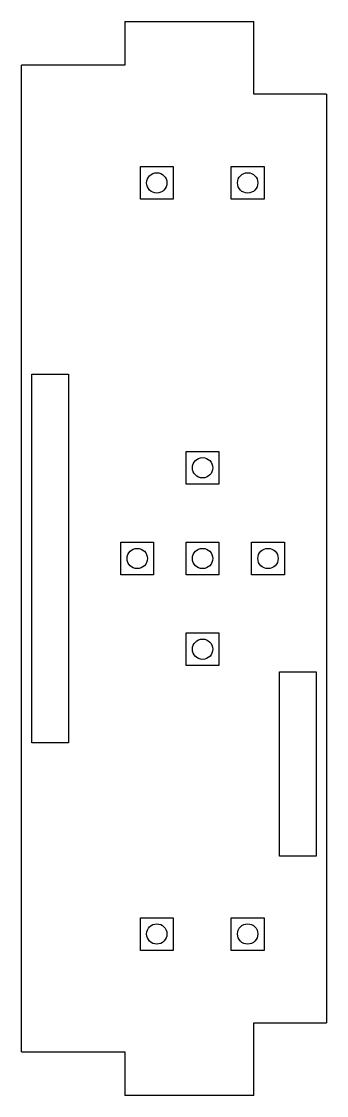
# Model space of a CAD drawing. Extents: x 43 to 85, y -74 to 74.
import ezdxf

# ---------------------------------------------------------------- set-up
doc = ezdxf.new("R2010")
doc.units = 0
doc.layers.get('0').update_dxf_attribs({"linetype": 'continuous'})

# ---------------------------------------------------------------- blocks, each defined once
blk = doc.blocks.new('BODY008')
at = {"color": 0}
for p, q in [((57.32, 74), (75.1, 74)), ((57.32, 74), (57.32, 68)), ((75.1, 64), (75.1, 74)), ((57.32, 68), (43.12, 68)), ((43.12, -68), (43.12, 68)), ((85.1, 64), (75.1, 64)), ((85.1, 64), (85.1, -64)), ((59.5, 54), (64, 54)), ((59.5, 49.5), (59.5, 54)), ((64, 54), (64, 49.5)), ((72, 54), (76.5, 54)), ((72, 49.5), (72, 54)), ((76.5, 54), (76.5, 49.5)), ((64, 49.5), (59.5, 49.5)), ((76.5, 49.5), (72, 49.5)), ((44.52, 25.4), (49.6, 25.4)), ((44.52, -25.4), (44.52, 25.4)), ((49.6, 25.4), (49.6, -25.4)), ((65.8, 14.75), (70.3, 14.75)), ((65.8, 10.25), (65.8, 14.75)), ((70.3, 14.75), (70.3, 10.25)), ((70.3, 10.25), (65.8, 10.25)), ((56.8, 2.25), (61.3, 2.25)), ((56.8, -2.25), (56.8, 2.25)), ((61.3, 2.25), (61.3, -2.25)), ((65.8, 2.25), (70.3, 2.25)), ((65.8, -2.25), (65.8, 2.25)), ((70.3, 2.25), (70.3, -2.25)), ((74.8, 2.25), (79.3, 2.25)), ((74.8, -2.25), (74.8, 2.25)), ((79.3, 2.25), (79.3, -2.25)), ((61.3, -2.25), (56.8, -2.25)), ((70.3, -2.25), (65.8, -2.25)), ((79.3, -2.25), (74.8, -2.25)), ((65.8, -10.25), (70.3, -10.25)), ((65.8, -14.75), (65.8, -10.25)), ((70.3, -10.25), (70.3, -14.75)), ((70.3, -14.75), (65.8, -14.75)), ((78.62, -15.6), (83.7, -15.6)), ((78.62, -41), (78.62, -15.6)), ((83.7, -15.6), (83.7, -41)), ((49.6, -25.4), (44.52, -25.4)), ((83.7, -41), (78.62, -41)), ((59.5, -49.5), (64, -49.5)), ((59.5, -54), (59.5, -49.5)), ((64, -49.5), (64, -54)), ((72, -49.5), (76.5, -49.5)), ((72, -54), (72, -49.5)), ((76.5, -49.5), (76.5, -54)), ((64, -54), (59.5, -54)), ((76.5, -54), (72, -54)), ((75.1, -64), (85.1, -64)), ((75.1, -74), (75.1, -64)), ((43.12, -68), (57.32, -68)), ((57.32, -68), (57.32, -74)), ((75.1, -74), (57.32, -74))]:
    blk.add_line(p, q, dxfattribs=at)
for centre in [(61.74, 51.75), (74.25, 51.75), (68.05, 12.5), (59.05, 0), (68.05, 0), (77.05, 0), (68.05, -12.5), (61.74, -51.74), (74.25, -51.74)]:
    blk.add_circle(centre, 1.4, dxfattribs=at)
blk = doc.blocks.new('PAD021')
at = {"color": 0}
for p, q in [((57.32, 74), (75.1, 74)), ((57.32, 74), (57.32, 68)), ((75.1, 64), (75.1, 74)), ((57.32, 68), (43.12, 68)), ((43.12, -68), (43.12, 68)), ((85.1, 64), (75.1, 64)), ((85.1, 64), (85.1, -64)), ((59.5, 54), (64, 54)), ((59.5, 49.5), (59.5, 54)), ((64, 54), (64, 49.5)), ((72, 54), (76.5, 54)), ((72, 49.5), (72, 54)), ((76.5, 54), (76.5, 49.5)), ((64, 49.5), (59.5, 49.5)), ((76.5, 49.5), (72, 49.5)), ((44.52, 25.4), (49.6, 25.4)), ((44.52, -25.4), (44.52, 25.4)), ((49.6, 25.4), (49.6, -25.4)), ((65.8, 14.75), (70.3, 14.75)), ((65.8, 10.25), (65.8, 14.75)), ((70.3, 14.75), (70.3, 10.25)), ((70.3, 10.25), (65.8, 10.25)), ((56.8, 2.25), (61.3, 2.25)), ((56.8, -2.25), (56.8, 2.25)), ((61.3, 2.25), (61.3, -2.25)), ((65.8, 2.25), (70.3, 2.25)), ((65.8, -2.25), (65.8, 2.25)), ((70.3, 2.25), (70.3, -2.25)), ((74.8, 2.25), (79.3, 2.25)), ((74.8, -2.25), (74.8, 2.25)), ((79.3, 2.25), (79.3, -2.25)), ((61.3, -2.25), (56.8, -2.25)), ((70.3, -2.25), (65.8, -2.25)), ((79.3, -2.25), (74.8, -2.25)), ((65.8, -10.25), (70.3, -10.25)), ((65.8, -14.75), (65.8, -10.25)), ((70.3, -10.25), (70.3, -14.75)), ((70.3, -14.75), (65.8, -14.75)), ((78.62, -15.6), (83.7, -15.6)), ((78.62, -41), (78.62, -15.6)), ((83.7, -15.6), (83.7, -41)), ((49.6, -25.4), (44.52, -25.4)), ((83.7, -41), (78.62, -41)), ((59.5, -49.5), (64, -49.5)), ((59.5, -54), (59.5, -49.5)), ((64, -49.5), (64, -54)), ((72, -49.5), (76.5, -49.5)), ((72, -54), (72, -49.5)), ((76.5, -49.5), (76.5, -54)), ((64, -54), (59.5, -54)), ((76.5, -54), (72, -54)), ((75.1, -64), (85.1, -64)), ((75.1, -74), (75.1, -64)), ((43.12, -68), (57.32, -68)), ((57.32, -68), (57.32, -74)), ((75.1, -74), (57.32, -74))]:
    blk.add_line(p, q, dxfattribs=at)
for centre in [(61.74, 51.75), (74.25, 51.75), (68.05, 12.5), (59.05, 0), (68.05, 0), (77.05, 0), (68.05, -12.5), (61.74, -51.74), (74.25, -51.74)]:
    blk.add_circle(centre, 1.4, dxfattribs=at)

msp = doc.modelspace()

# ---------------------------------------------------------------- block references
at = {"color": 0}
for name in ['BODY008', 'PAD021']:
    msp.add_blockref(name, (0, 0), dxfattribs=at)

doc.saveas('drawing.dxf')
